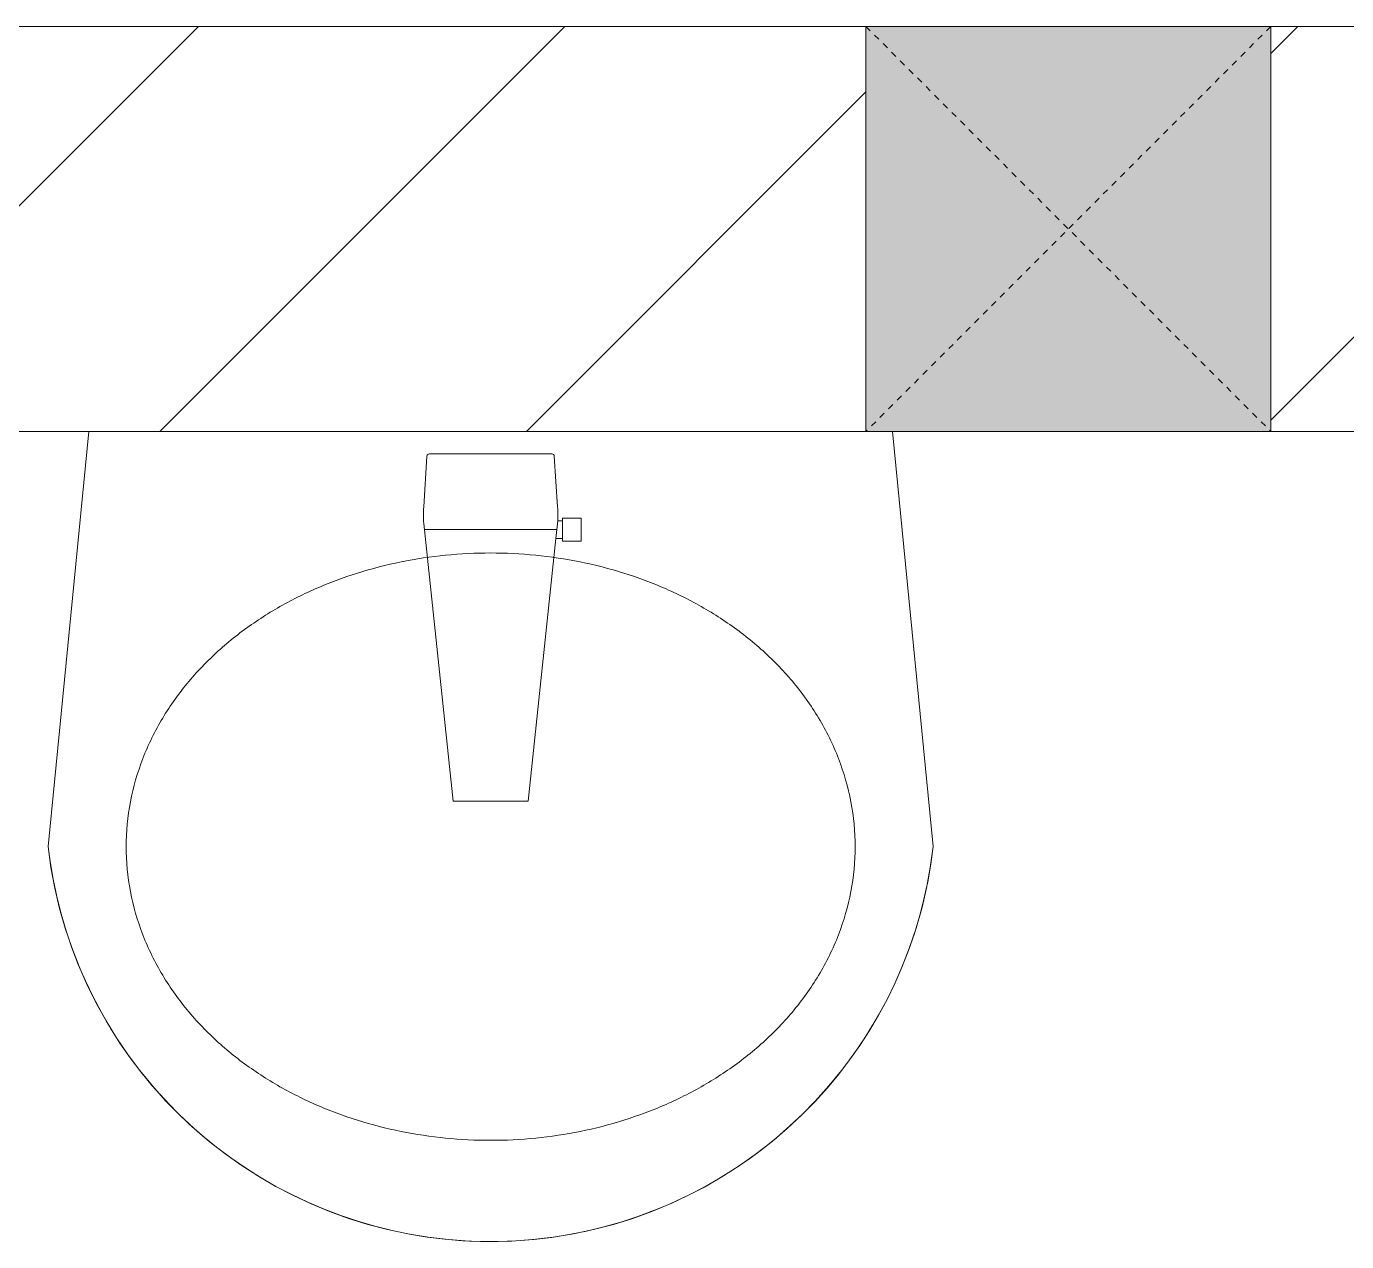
# Model space of a CAD drawing. Header units: millimetres. Extents: x 962 to 241049, y -15958 to 84407.
# Drawn here: x 136817 to 137469, y 32937 to 33537 of the extents above; entities that cross this region are included whole.
import ezdxf

# ---------------------------------------------------------------- set-up
doc = ezdxf.new("R2010")
doc.units = ezdxf.units.MM
doc.linetypes.add('Dash', pattern=[6, 3, -3])
doc.linetypes.add('Grid Line', pattern=[22.225, 12.7, -3.175, 3.175, -3.175])
for name, color, linetype, lineweight in [('0-1', 7, 'Continuous', 5), ('A-WALL', 113, 'Continuous', 9), ('A-WALL-3', 113, 'Continuous', 18), ('A-WALL-PATT-2', 111, 'Continuous', 9), ('P-SANR-FIXT-1', 254, 'Continuous', 9), ('S-COLS', 52, 'Continuous', 9), ('S-COLS-1', 52, 'Continuous', 5), ('S-COLS-6', 52, 'Continuous', 18), ('S-COLS-7', 52, 'Dash', 9), ('S-COLS-HDLN', 52, 'Dash', 9), ('S-GRID-1', 1, 'Grid Line', 9)]:
    doc.layers.add(name, color=color, linetype=linetype, lineweight=lineweight)

# ---------------------------------------------------------------- blocks, each defined once
blk = doc.blocks.new('bonruatreo - Chậu rửa-V30-TKCS_MB TẦNG 1')
at = {"layer": 'P-SANR-FIXT-1'}
for p, q in [((-218.5749299439555, 204.999999999998), (-198.4313483298566, 6.429523580209206e-13)), ((198.4313483298332, -6.429523580209206e-13), (218.5749299439334, 204.9999999999966)), ((-18.53045908591247, 182.47473659182), (-32.22482087970845, 52.92163593957823)), ((18.53045908588911, 182.4747365918202), (-18.53045908591246, 182.4747365918201)), ((33.01635406427039, 45.43347549252498), (18.5304590858891, 182.4747365918202)), ((-35.56285790134974, 54.2072742360757), (-44.66199848290103, 54.20727423607566)), ((-44.66199848290103, 54.20727423607566), (-44.66199848290097, 42.83523504517756)), ((-35.56285790134974, 52.92163593957822), (-35.56285790134974, 54.2072742360757)), ((-32.22482087970845, 52.92163593957823), (-35.56285790134974, 52.92163593957822)), ((-35.56285790135767, 44.1620718434998), (-35.56285790135771, 52.92163593957823)), ((-32.22374273429474, 52.92152457779762), (-33.12847899761833, 44.16195632361688)), ((32.69614908085113, 48.46147133097487), (-32.68440150098965, 48.46147133097445)), ((-44.66199848290097, 42.83523504517756), (-35.56285790134967, 42.83523504517759)), ((-35.56285790134967, 42.83523504517759), (-35.56285790134967, 44.16207184349978)), ((-35.56285790134967, 44.16207184349978), (-33.12959739956479, 44.1620718434998)), ((-33.01635406429197, 37.29047969823107), (-31.44085328748659, 12.24673453398066)), ((31.44085328746537, 12.24673453398106), (33.01635406427049, 37.2904796982321)), ((-30.16719133890252, 11.02473659182009), (30.16719133765458, 11.02473659179418))]:
    blk.add_line(p, q, dxfattribs=at)
at = {"layer": 'P-SANR-FIXT-1', "flags": 128}
blk.add_lwpolyline([(-218.5749299440325, 204.9999999999707), (-217.4003599588277, 213.7206685848521), (-215.8779957739611, 222.3873912933385), (-214.0102728473631, 230.9863032179283), (-211.8001791373096, 239.5036479338658), (-209.2512503222653, 247.9257995065369), (-206.3675641445835, 256.2392842900688), (-203.1537338870026, 264.4308024822507), (-199.6149009923695, 272.4872494014095), (-195.7567268383718, 280.3957364510804), (-191.5853836806533, 288.1436117390365), (-187.1075447784085, 295.7184803176345), (-182.3303737186733, 303.108224013009), (-177.261512956047, 310.3010208116427), (-171.9090715864731, 317.2853637730481), (-166.2816123743353, 324.0500794384049), (-160.3881380539191, 330.5843457057071), (-154.238076926933, 336.8777091428162), (-147.8412677792262, 342.9201017107675), (-141.2079441408644, 348.7018568704137), (-134.3487179146341, 354.2137250468672), (-127.2745623992674, 359.4468884268803), (-119.9967947345202, 364.3929750653544), (-112.5270577961535, 369.0440722787872), (-104.8773015698043, 373.3927393038415), (-97.05976403356435, 377.4320192009229), (-89.08695157986358, 381.155449983862), (-80.97161900783672, 384.5570749577), (-72.72674911841612, 387.631452248128), (-64.36553194461969, 390.3736635073052), (-55.90134365029094, 392.7793217821879), (-47.34772513111109, 394.8445785327304), (-38.7183603520328, 396.5661297886685), (-30.02705445585634, 397.941221435263), (-21.28771167798122, 398.9676536192258), (-12.51431310256546, 399.6437842679774), (-3.720894295766402, 399.9685317167611), (5.078477148158913, 399.9413764389079), (13.86972411200334, 399.5623618770719), (22.63878247597998, 398.8320943737187), (31.37162361734481, 397.7517422010498), (40.05427685318182, 396.3230336920949), (48.67285179051193, 394.5482544756761), (57.21356054795672, 392.4302438199464), (65.66273981343855, 389.9723900901523), (74.00687270252934, 387.1786253279132), (82.23261038257945, 384.0534189609244), (90.3267934280356, 380.6017706526555), (98.27647287270334, 376.8292023041118), (106.0689309252897, 372.7417492198736), (113.6917013152378, 368.3459504529238), (121.1325892360208, 363.648838343588), (128.3796908542577, 358.6579272692123), (135.4214123533358, 353.3812016228745), (142.246488481018, 347.8271030399606), (148.8440005714192, 342.0045168933829), (155.2033940126057, 335.9227580789043), (161.3144951316644, 329.5915561132408), (167.1675274704297, 323.0210395689637), (172.7531274257491, 316.2217198709006), (178.0623592292263, 309.2044744801184), (183.0867292425399, 301.9805294923269), (187.8181995454852, 294.5614416784832), (192.249200794909, 286.9590799964133), (196.3726443340314, 279.1856066030651), (200.1819335328194, 271.2534573976307), (203.6709743411509, 263.1753221267123), (206.834185038032, 254.9641240835439), (209.6665051611276, 246.632999433303), (212.1634036024312, 238.1952761982635), (214.3208858570823, 229.6644529356391), (216.1355004137112, 221.054177142822), (217.6043442761263, 212.3782234243475), (218.5749299438592, 204.9999999999707)], dxfattribs=at)
at = {"layer": 'P-SANR-FIXT-1'}
for centre, radius, start, end in [((-1.4483347854366e-11, 180.0000000000009), 220.0000000000003, 6.524978844142664, 173.475021155857), ((5.501335537962166, 41.36197759537811), 38.73227991510528, 175.8542678115019, 186.0340217552577), ((-5.501335537983916, 41.36197759537806), 38.73227991510547, 353.9659782447429, 6.034021755257775), ((-30.13924488699055, 12.3286186544518), 1.304181520121789, 183.5997308340027, 268.7721522757187), ((30.13924488696933, 12.32861865445218), 1.304181520121787, 271.2278476703738, 356.4002691659974)]:
    blk.add_arc(centre, radius, start, end, dxfattribs=at)
for points in [[(-179.9999999999903, 204.9999999999973), (-179.9999999999897, 212.4328975477261), (-178.5935235153266, 227.28090585017), (-172.3892894281074, 248.7904281362078), (-162.4977344798867, 268.8621895710423), (-149.4460969504137, 287.0049037139574), (-133.818482149371, 302.954293986053), (-116.1419351787337, 316.5914775692466), (-96.89153354315286, 327.869447752494), (-76.46926296619709, 336.8224012083201), (-55.19371792770166, 343.4772951944609), (-33.34252953140985, 347.8926303755534), (-11.15146628274142, 350.0925549352826), (11.1492021672989, 350.092264324635), (33.33017130218028, 347.894985353545), (55.17543712401582, 343.4808897480591), (76.46261936887804, 336.8293340126354), (96.8905529776789, 327.8704182312431), (116.1494485021109, 316.5842113098757), (133.8322331321153, 302.9431783044539), (149.4641820008858, 286.9847562642946), (162.5076555759456, 268.8412409857382), (172.3911025503834, 248.7850082535024), (178.5904582246991, 227.2887973871541), (180.0000000000102, 212.4335219767764), (180.0000000000099, 204.9999999999759)], [(180.0000000000099, 204.999999999994), (180.0000000000098, 197.5664780231843), (178.5904582246938, 182.7112026127938), (172.3911025503747, 161.2149917464531), (162.507655575933, 141.1587590142182), (149.4641820008706, 123.0152437356649), (133.8322331320979, 107.0568216955086), (116.1494485020922, 93.41578869009008), (96.89055297765911, 82.12958176872547), (76.46261936885772, 73.17066598733606), (55.17543712399538, 66.51911025191502), (33.33017130215998, 62.10501464643196), (11.14920216727857, 59.90773567534441), (-11.15146628276067, 59.90744506469915), (-33.34252953142821, 62.10736962443065), (-55.19371792771881, 66.52270480552524), (-76.46926296621302, 73.17759879166823), (-96.8915335431673, 82.13055224749598), (-116.1419351787465, 93.40852243074495), (-133.8184821493819, 107.0457060139402), (-149.4460969504226, 122.9950962860364), (-162.4977344798933, 141.1378104289524), (-172.3892894281117, 161.2095718637871), (-178.5935235153287, 182.719094149826), (-179.9999999999902, 197.5671024522671), (-179.9999999999903, 204.9999999999939)]]:
    blk.add_open_spline(points, degree=3, dxfattribs=at)
blk = doc.blocks.new('NCV_TKTC_TANG 1_rvt-1-TKCS_MB TẦNG 1')
at = {"layer": 'P-SANR-FIXT-1', "rotation": 180}
blk.add_blockref('bonruatreo - Chậu rửa-V30-TKCS_MB TẦNG 1', (73867.56428701656, 33336.93603804452), dxfattribs=at)
blk = doc.blocks.new('G1_SOF - BO TRU - 200x200-3050151-TKCS_MB TẦNG 1')
at = {"layer": 'S-COLS-HDLN'}
for p, q in [((-100.0000000000001, 99.99999999999922), (100.0000000000004, -100.0000000000001)), ((100, 99.9999999999998), (-99.99999999999943, -100.0000000000007))]:
    blk.add_line(p, q, dxfattribs=at)

msp = doc.modelspace()

# ---------------------------------------------------------------- hatches: boundary and pattern name
at = {"layer": 'A-WALL-PATT-2'}
h = msp.add_hatch(dxfattribs=at)
h.set_pattern_fill('FP_1', color=256, style=0, pattern_type=2)
h.set_pattern_definition([(45, (63179.02693933333, 0), (-90.50966799187809, 90.50966799187809), [])])
h.paths.add_polyline_path([(140250.845801676, 33336.93603804529), (140356.5912263498, 33336.93603804529), (140356.5912263498, 33536.93603804529), (137431.9158795724, 33536.9360380453), (137431.9158795724, 33336.93603804529), (139847.8400059532, 33336.93603804529)])
h.paths.add_polyline_path([(136220.7878444473, 33336.93603804529), (137231.9158795724, 33336.93603804529), (137231.9158795724, 33536.9360380453), (133746.5912263498, 33536.93603804531), (133746.5912263498, 33336.93603804531), (135414.7762530016, 33336.93603804531)])
h.paths.add_polyline_path([(132556.5912263498, 33336.93603804532), (132656.5912263498, 33336.93603804532), (132656.5912263498, 33536.93603804531), (132556.5912263498, 33536.93603804531)])
at = {"layer": 'S-COLS-1'}
msp.add_hatch(color=256, dxfattribs=at).paths.add_polyline_path([(137431.9158795724, 33336.93603804531), (137431.9158795724, 33536.9360380453), (137231.9158795724, 33536.9360380453), (137231.9158795724, 33336.93603804531), (137429.8052316159, 33336.93603804531)])

# ---------------------------------------------------------------- linework, layer by layer
at = {"layer": 'A-WALL'}
for p, q in [((137231.9158795723, 33336.93603804526), (137231.9158795723, 33536.93603804526)), ((137431.9158795723, 33536.93603804525), (137431.9158795723, 33336.93603804526))]:
    msp.add_line(p, q, dxfattribs=at)
at = {"layer": 'A-WALL-3'}
for p, q in [((137231.9158795723, 33536.93603804526), (133746.5912263497, 33536.93603804526)), ((140356.5912263497, 33536.93603804524), (137431.9158795723, 33536.93603804525)), ((133746.5912263497, 33336.93603804527), (137231.9158795723, 33336.93603804526)), ((137431.9158795723, 33336.93603804526), (140356.5912263497, 33336.93603804525))]:
    msp.add_line(p, q, dxfattribs=at)
at = {"layer": 'S-COLS'}
for p, q in [((137231.9158795723, 33536.93603804526), (137231.9158795723, 33336.93603804526)), ((137431.9158795723, 33336.93603804526), (137431.9158795723, 33536.93603804526))]:
    msp.add_line(p, q, dxfattribs=at)
at = {"layer": 'S-COLS-6'}
for p, q in [((137431.9158795723, 33536.93603804526), (137231.9158795723, 33536.93603804526)), ((137231.9158795723, 33336.93603804526), (137431.9158795723, 33336.93603804526))]:
    msp.add_line(p, q, dxfattribs=at)
at = {"layer": 'S-GRID-1'}
msp.add_line((192368.7583073163, 33536.93603804508), (96265.8448469527, 33536.93603804539), dxfattribs=at)

# ---------------------------------------------------------------- block references
at = {"layer": '0-1'}
msp.add_blockref('NCV_TKTC_TANG 1_rvt-1-TKCS_MB TẦNG 1', (63179.02693933333, 0), dxfattribs=at)
at = {"layer": 'S-COLS-7'}
msp.add_blockref('G1_SOF - BO TRU - 200x200-3050151-TKCS_MB TẦNG 1', (137331.9158795723, 33436.93603804526), dxfattribs=at)

doc.saveas('drawing.dxf')
